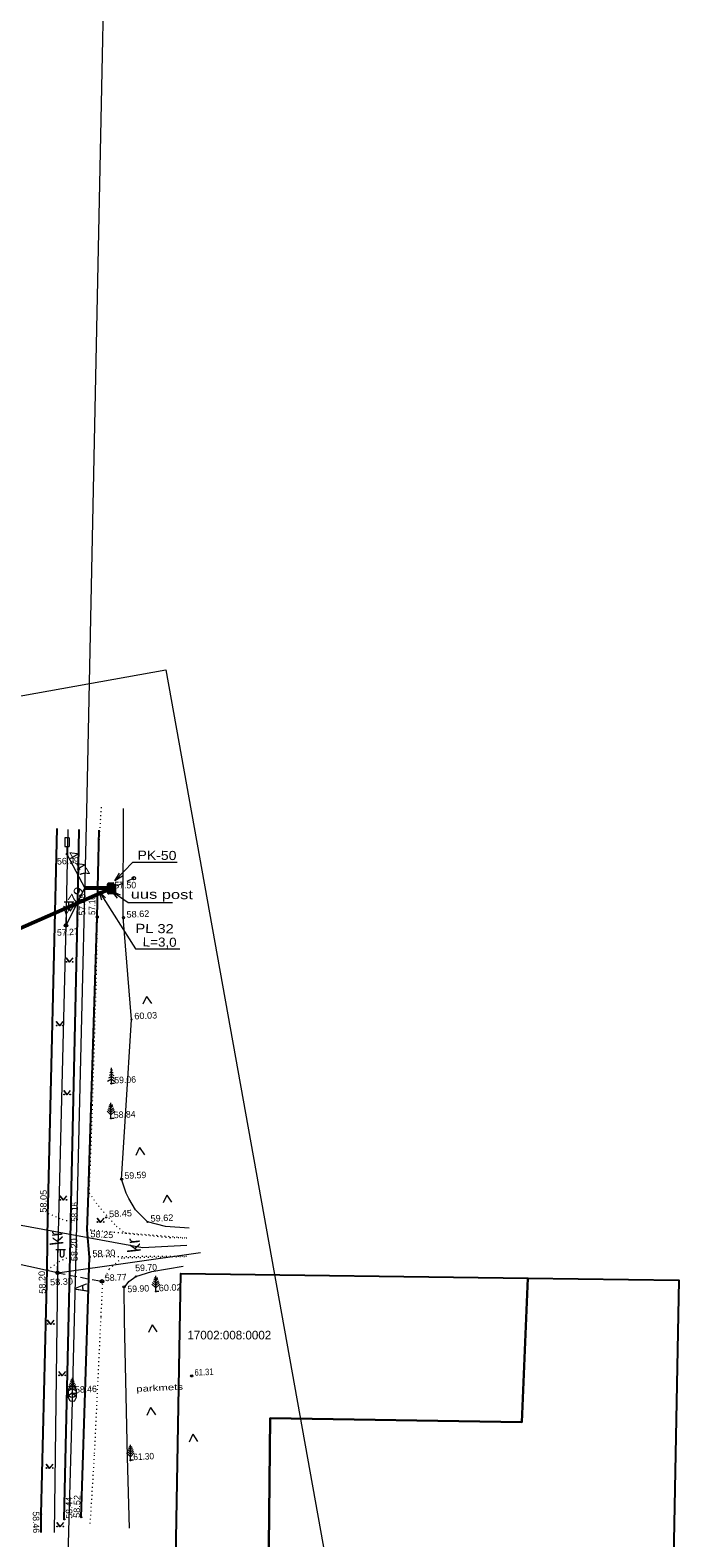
# Model space of a CAD drawing. Extents: x 641063 to 641519, y 6456540 to 6457208.
# Drawn here: x 641412.7 to 641487.5, y 6456675.1 to 6456849.2 of the extents above; entities that cross this region are included whole.
import ezdxf
from ezdxf.enums import TextEntityAlignment as Align

# ---------------------------------------------------------------- set-up
doc = ezdxf.new("R2010")
doc.units = 0
doc.header["$LTSCALE"] = 0.3
for name, pattern in [('DOTTED', [1.5, 0.3, -1.2]), ('LONG_DASH_SHORT_DASH', [9.9, 6, -1.2, 1.5, -1.2]), ('MEDIUM_DASHED', [4.5, 3, -1.5])]:
    doc.linetypes.add(name, pattern=pattern)
for name, color, linetype, lineweight in [('11', 7, 'Continuous', 13), ('14', 7, 'Continuous', 13), ('16', 7, 'Continuous', 13), ('17', 7, 'Continuous', 13), ('20', 7, 'Continuous', 13), ('26', 7, 'Continuous', 13), ('30', 7, 'Continuous', 25), ('40', 7, 'Continuous', 25), ('41', 7, 'Continuous', 13), ('42', 7, 'Continuous', 13), ('44', 7, 'Continuous', 13), ('59', 7, 'Continuous', 13), ('61', 7, 'Continuous', 13), ('62', 7, 'Continuous', 13)]:
    doc.layers.add(name, color=color, linetype=linetype, lineweight=lineweight)
doc.layers.add('58', color=7, linetype='Continuous')

msp = doc.modelspace()

# ---------------------------------------------------------------- hatches: boundary and pattern name
at = {"layer": '26'}
for points in [[(641422.04, 6456750.287, 1), (641422.039, 6456750.348, 1)], [(641422.185, 6456750.12, 1), (641421.895, 6456750.12, 1)], [(641422.048, 6456749.888, 1), (641422.046, 6456749.947, 1)]]:
    msp.add_hatch(color=256, dxfattribs=at).paths.add_polyline_path(points)

# ---------------------------------------------------------------- linework, layer by layer
at = {"layer": '11'}
msp.add_lwpolyline([(641430.74, 6456708.88), (641425.62, 6456708.61), (641407.84, 6456711.88), (641401.98, 6456713.05), (641383.52, 6456717.54), (641366.74, 6456721.76), (641329.2, 6456714.51), (641309.57, 6456710.68), (641294.84, 6456707.66), (641275.31, 6456703.84), (641256.8, 6456699.92), (641248.6, 6456698.34), (641235.29, 6456695.03), (641225.53, 6456691.61), (641219.84, 6456687.82), (641212.57, 6456679.99), (641190.38, 6456651.06), (641173.42, 6456629.08), (641156.36, 6456607.31), (641144.54, 6456592.49)], dxfattribs=at)
at = {"layer": '14'}
for q in [(641432.31, 6456708.08), (641415.43, 6456675.77)]:
    msp.add_line((641415.84, 6456705.74), q, dxfattribs=at)
for points in [[(641415.84, 6456705.74), (641416.81, 6456745.85), (641417.04, 6456756.9)], [(641415.84, 6456705.74), (641364.14, 6456717.18), (641358.48, 6456725.41)]]:
    msp.add_lwpolyline(points, dxfattribs=at)
at = {"layer": '16'}
msp.add_line((641417.52, 6456691.85), (641417.94, 6456691.58), dxfattribs=at)
at = {"layer": '16', "lineweight": 53}
msp.add_lwpolyline([(641422.04, 6456750.12), (641393, 6456737.35), (641367.18, 6456725.93), (641327.06, 6456717.04), (641286.25, 6456708.78), (641229.33, 6456701.96), (641192.51, 6456665.94), (641141.33, 6456648.16), (641118.76, 6456634.57)], dxfattribs=at)
at = {"layer": '16'}
msp.add_lwpolyline([(641417.52, 6456692.35), (641417.52, 6456691.85), (641417.1, 6456691.58)], dxfattribs=at)
msp.add_circle((641417.52, 6456691.85), 0.5, dxfattribs=at)
at = {"layer": '17', "lineweight": 53}
msp.add_line((641422.04, 6456750.12), (641418.99, 6456750.12), dxfattribs=at)
at = {"layer": '17'}
for points in [[(641422.91, 6456939.66), (641422.91, 6456939.16), (641419.19, 6456758.98), (641418.45, 6456728.84), (641417.92, 6456706.43), (641417.57, 6456692.7), (641417.53, 6456692.35), (641417.52, 6456691.85)], [(641417.52, 6456691.85), (641417.51, 6456691.35), (641417.5, 6456690.91), (641417.11, 6456675.93), (641415.69, 6456620.91), (641415.66, 6456619.79)]]:
    msp.add_lwpolyline(points, dxfattribs=at)
at = {"layer": '17', "linetype": 'LONG_DASH_SHORT_DASH'}
msp.add_lwpolyline([(641417.33, 6456692.71), (641417.78, 6456692.7), (641417.99, 6456692.24), (641417.98, 6456691.35), (641417.74, 6456690.9), (641417.29, 6456690.91), (641417.08, 6456691.36), (641417.1, 6456692.26)], close=True, dxfattribs=at)
at = {"layer": '20'}
for p, q in [((641416.61, 6456748.54), (641417.71, 6456748.54)), ((641416.81, 6456748.54), (641416.81, 6456746.04)), ((641417.11, 6456748.54), (641417.11, 6456747.84)), ((641417.51, 6456748.54), (641417.51, 6456747.84)), ((641415.64, 6456708.44), (641416.74, 6456708.44)), ((641415.84, 6456708.44), (641415.84, 6456705.94)), ((641416.14, 6456708.44), (641416.14, 6456707.74)), ((641416.54, 6456708.44), (641416.54, 6456707.74))]:
    msp.add_line(p, q, dxfattribs=at)
for centre in [(641416.81, 6456745.84), (641415.84, 6456705.74)]:
    msp.add_circle(centre, 0.2, dxfattribs=at)
for centre in [(641417.31, 6456747.84), (641416.34, 6456707.74)]:
    msp.add_arc(centre, 0.2, 179.93931, 0.0607, dxfattribs=at)
at = {"layer": '26'}
for p, q in [((641417.17, 6456755.93), (641417.17, 6456754.93)), ((641416.67, 6456754.93), (641417.17, 6456754.93)), ((641416.92, 6456754.93), (641416.92, 6456754.18))]:
    msp.add_line(p, q, dxfattribs=at)
at = {"layer": '26', "linetype": 'MEDIUM_DASHED'}
for p, q in [((641424.64, 6456751.28), (641422.04, 6456750.12)), ((641415.84, 6456705.74), (641420.96, 6456704.76))]:
    msp.add_line(p, q, dxfattribs=at)
at = {"layer": '26'}
msp.add_lwpolyline([(641417.17, 6456755.93), (641416.67, 6456755.93), (641416.67, 6456754.93)], dxfattribs=at)
at = {"layer": '26', "lineweight": 53}
msp.add_lwpolyline([(641422.34, 6456750.62), (641422.35, 6456749.62), (641421.75, 6456749.61), (641421.74, 6456750.61)], close=True, dxfattribs=at)
at = {"layer": '26'}
for centre, radius in [((641416.92, 6456754.08), 0.1), ((641424.64, 6456751.28), 0.2), ((641422.04, 6456750.12), 0.145), ((641420.96, 6456704.75), 0.2)]:
    msp.add_circle(centre, radius, dxfattribs=at)
at = {"layer": '26', "lineweight": 53}
for centre in [(641422.039, 6456750.317), (641422.047, 6456749.918)]:
    msp.add_circle(centre, 0.03, dxfattribs=at)
at = {"layer": '30'}
for p, q in [((641414.74, 6456713.62), (641415.78, 6456757.01)), ((641413.94, 6456675.77), (641413.93, 6456677.87))]:
    msp.add_line(p, q, dxfattribs=at)
at = {"layer": '30', "linetype": 'DOTTED', "lineweight": 13}
msp.add_line((641430.72, 6456707.64), (641419.53, 6456707.56), dxfattribs=at)
at = {"layer": '30'}
for points in [[(641417.42, 6456713.74), (641418.13, 6456746.47), (641418.34, 6456756.92)], [(641419.36, 6456713.83), (641420.41, 6456746.81), (641420.62, 6456756.84)], [(641418.57, 6456677.53), (641419.53, 6456707.56), (641419.26, 6456710.7), (641419.36, 6456713.83)], [(641413.93, 6456677.87), (641414.65, 6456706.05), (641414.72, 6456712.59), (641414.74, 6456713.62)], [(641416.61, 6456677.29), (641417.3, 6456707.65), (641417.37, 6456711.6), (641417.42, 6456713.74)]]:
    msp.add_lwpolyline(points, dxfattribs=at)
at = {"layer": '30', "linetype": 'DOTTED', "lineweight": 13}
for points in [[(641417.37, 6456711.6), (641416.13, 6456711.96), (641414.72, 6456712.59)], [(641430.75, 6456709.75), (641428.85, 6456709.77), (641419.26, 6456710.7)], [(641414.65, 6456706.05), (641416, 6456707.03), (641417.3, 6456707.65)]]:
    msp.add_lwpolyline(points, dxfattribs=at)
at = {"layer": '40'}
for points in [[(641428.79, 6456633.46), (641430.06, 6456705.67), (641470.07, 6456705.14), (641469.36, 6456688.51), (641440.34, 6456688.97), (641439.78, 6456633.71)], [(641470.07, 6456705.14), (641487.48, 6456704.9), (641486.12, 6456634.62), (641439.78, 6456633.71), (641440.34, 6456688.97), (641469.36, 6456688.51)]]:
    msp.add_lwpolyline(points, close=True, dxfattribs=at)
at = {"layer": '41'}
for p, q in [((641426.09, 6456737.65), (641425.66, 6456736.75)), ((641426.09, 6456737.65), (641426.65, 6456736.83)), ((641425.3, 6456720.19), (641424.87, 6456719.29)), ((641425.3, 6456720.19), (641425.86, 6456719.37)), ((641428.43, 6456714.7), (641428, 6456713.8)), ((641428.43, 6456714.7), (641428.99, 6456713.88)), ((641426.74, 6456699.74), (641426.31, 6456698.84)), ((641426.74, 6456699.74), (641427.3, 6456698.92)), ((641426.57, 6456690.18), (641426.14, 6456689.28)), ((641426.57, 6456690.18), (641427.13, 6456689.36)), ((641431.43, 6456687.1), (641431, 6456686.2)), ((641431.43, 6456687.1), (641431.99, 6456686.28))]:
    msp.add_line(p, q, dxfattribs=at)
at = {"layer": '42', "linetype": 'DOTTED'}
for points in [[(641420.86, 6456759.48), (641420.54, 6456754.5), (641420.25, 6456738.98), (641419.83, 6456725.1), (641419.46, 6456714.94), (641420.82, 6456713.11), (641422.6, 6456711.14), (641423.59, 6456710.34), (641424.01, 6456710.34), (641430.62, 6456709.78)], [(641430.48, 6456707.58), (641423.25, 6456707.44), (641421.75, 6456706.12), (641421, 6456704.44), (641420.81, 6456700.59), (641420.06, 6456684.7), (641419.55, 6456676.51)]]:
    msp.add_lwpolyline(points, dxfattribs=at)
at = {"layer": '42'}
for points in [[(641431.01, 6456710.88), (641428.3, 6456711.1), (641426.22, 6456711.61), (641424.81, 6456712.99), (641424.04, 6456714.3), (641423.73, 6456714.94), (641423.22, 6456716.56), (641423.71, 6456724.45), (641424.36, 6456734.98), (641423.41, 6456746.78), (641423.45, 6456759.34)], [(641424.13, 6456676.27), (641423.9, 6456684.46), (641423.76, 6456691.58), (641423.55, 6456700.25), (641423.51, 6456704.02), (641424.04, 6456704.74), (641424.87, 6456705.3), (641426.71, 6456705.89), (641430.32, 6456706.5)]]:
    msp.add_lwpolyline(points, dxfattribs=at)
at = {"layer": '44'}
for p, q in [((641417.22, 6456741.58), (641416.82, 6456742.08)), ((641416.09, 6456734.24), (641415.69, 6456734.74)), ((641422.04, 6456728.08), (641421.61, 6456727.84)), ((641422.04, 6456728.39), (641421.7, 6456728.2)), ((641422.04, 6456728.66), (641421.77, 6456728.51)), ((641422.04, 6456728.93), (641421.85, 6456728.82)), ((641422.04, 6456729.2), (641421.92, 6456729.14)), ((641422.04, 6456729.2), (641422.16, 6456729.14)), ((641422.04, 6456728.93), (641422.23, 6456728.82)), ((641422.04, 6456728.66), (641422.31, 6456728.51)), ((641422.04, 6456728.39), (641422.38, 6456728.2)), ((641422.04, 6456728.08), (641422.47, 6456727.84)), ((641416.94, 6456726.27), (641416.54, 6456726.77)), ((641421.99, 6456723.96), (641421.54, 6456724.41)), ((641421.99, 6456724.24), (641421.62, 6456724.6)), ((641421.99, 6456724.5), (641421.7, 6456724.8)), ((641421.99, 6456724.78), (641421.76, 6456725)), ((641421.99, 6456725), (641421.82, 6456725.16)), ((641421.99, 6456725), (641422.16, 6456725.16)), ((641421.99, 6456724.78), (641422.22, 6456725)), ((641421.99, 6456724.5), (641422.28, 6456724.8)), ((641421.99, 6456724.24), (641422.36, 6456724.6)), ((641421.99, 6456723.96), (641422.44, 6456724.41)), ((641416.51, 6456714.11), (641416.11, 6456714.61)), ((641420.8, 6456711.56), (641420.4, 6456712.06)), ((641427.17, 6456705.03), (641427, 6456705.2)), ((641427.17, 6456705.03), (641427.34, 6456705.2)), ((641427.17, 6456704), (641426.72, 6456704.44)), ((641427.17, 6456704.26), (641426.8, 6456704.64)), ((641427.17, 6456704.54), (641426.88, 6456704.83)), ((641427.17, 6456704.8), (641426.94, 6456705.03)), ((641427.17, 6456704.8), (641427.4, 6456705.03)), ((641427.17, 6456704.54), (641427.46, 6456704.83)), ((641427.17, 6456704.26), (641427.54, 6456704.64)), ((641427.17, 6456704), (641427.62, 6456704.44)), ((641415.05, 6456699.79), (641414.65, 6456700.29)), ((641416.37, 6456693.86), (641415.97, 6456694.36)), ((641417.54, 6456692.74), (641417.24, 6456693.04)), ((641417.54, 6456693.02), (641417.32, 6456693.24)), ((641417.54, 6456693.24), (641417.38, 6456693.4)), ((641417.54, 6456693.24), (641417.7, 6456693.4)), ((641417.54, 6456693.02), (641417.76, 6456693.24)), ((641417.54, 6456692.74), (641417.84, 6456693.04)), ((641417.54, 6456692.2), (641417.1, 6456692.65)), ((641417.54, 6456692.48), (641417.17, 6456692.84)), ((641417.54, 6456692.48), (641417.91, 6456692.84)), ((641417.54, 6456692.2), (641417.98, 6456692.65)), ((641424.24, 6456684.5), (641423.8, 6456684.95)), ((641424.24, 6456684.78), (641423.87, 6456685.14)), ((641424.24, 6456685.04), (641423.94, 6456685.34)), ((641424.24, 6456685.32), (641424.02, 6456685.54)), ((641424.24, 6456685.54), (641424.08, 6456685.7)), ((641424.24, 6456685.54), (641424.4, 6456685.7)), ((641424.24, 6456685.32), (641424.46, 6456685.54)), ((641424.24, 6456685.04), (641424.54, 6456685.34)), ((641424.24, 6456684.78), (641424.61, 6456685.14)), ((641424.24, 6456684.5), (641424.68, 6456684.95)), ((641414.92, 6456683.16), (641414.52, 6456683.66)), ((641416.14, 6456676.42), (641415.74, 6456676.92))]:
    msp.add_line(p, q, dxfattribs=at)
for points in [[(641416.82, 6456742.08), (641417.22, 6456741.58), (641417.62, 6456742.08)], [(641415.68, 6456734.74), (641416.09, 6456734.24), (641416.49, 6456734.74)], [(641422.4, 6456727.58), (641422.04, 6456727.58), (641422.04, 6456729.38)], [(641416.54, 6456726.78), (641416.94, 6456726.27), (641417.34, 6456726.77)], [(641422.35, 6456723.56), (641421.99, 6456723.56), (641421.99, 6456725.36)], [(641416.1, 6456714.62), (641416.51, 6456714.11), (641416.91, 6456714.61)], [(641420.4, 6456712.06), (641420.8, 6456711.56), (641421.2, 6456712.06)], [(641427.53, 6456703.59), (641427.17, 6456703.59), (641427.17, 6456705.39)], [(641414.64, 6456700.3), (641415.05, 6456699.79), (641415.45, 6456700.29)], [(641415.96, 6456694.36), (641416.37, 6456693.86), (641416.77, 6456694.36)], [(641417.9, 6456691.8), (641417.54, 6456691.8), (641417.54, 6456693.6)], [(641424.6, 6456684.1), (641424.24, 6456684.1), (641424.24, 6456685.9)], [(641414.52, 6456683.66), (641414.92, 6456683.16), (641415.32, 6456683.66)], [(641415.74, 6456676.92), (641416.14, 6456676.42), (641416.54, 6456676.92)]]:
    msp.add_lwpolyline(points, dxfattribs=at)
for centre in [(641416.865, 6456741.625), (641417.575, 6456741.625), (641415.735, 6456734.285), (641416.445, 6456734.285), (641416.585, 6456726.315), (641417.295, 6456726.315), (641416.155, 6456714.155), (641416.865, 6456714.155), (641420.445, 6456711.605), (641421.155, 6456711.605), (641414.695, 6456699.835), (641415.405, 6456699.835), (641416.015, 6456693.905), (641416.725, 6456693.905), (641414.565, 6456683.205), (641415.275, 6456683.205), (641415.785, 6456676.465), (641416.495, 6456676.465)]:
    msp.add_circle(centre, 0.045, dxfattribs=at)
at = {"layer": '59'}
for centre in [(641420.41, 6456746.81), (641423.44, 6456746.73), (641423.22, 6456716.55), (641423.49, 6456704.12), (641431.3, 6456693.84)]:
    msp.add_circle(centre, 0.125, dxfattribs=at)
at = {"layer": '61'}
for p in [(641416.92, 6456754.08), (641416.81, 6456745.85)]:
    msp.add_line(p, (641418.99, 6456750.12), dxfattribs=at)
msp.add_lwpolyline([(641093.55, 6456715.2), (641428.31, 6456775.34), (641452.08, 6456643.02), (641117.32, 6456582.88)], close=True, dxfattribs=at)
for points in [[(641422.45, 6456750.98), (641424.52, 6456753.13), (641429.62, 6456753.13)], [(641423.33, 6456751.52), (641422.45, 6456750.98), (641422.97, 6456751.87)], [(641420.62, 6456749.74), (641424.84, 6456743.13), (641429.94, 6456743.13)], [(641420.94, 6456748.76), (641420.62, 6456749.74), (641421.36, 6456749.02)], [(641422.09, 6456749.78), (641423.98, 6456748.5), (641429.08, 6456748.5)], [(641422.74, 6456748.98), (641422.09, 6456749.78), (641423.04, 6456749.38)]]:
    msp.add_lwpolyline(points, dxfattribs=at)
at = {"layer": '62'}
for centre in [(641416.92, 6456754.08), (641422.04, 6456750.12), (641416.81, 6456745.84), (641418.13, 6456746.47), (641424.36, 6456734.98), (641422.04, 6456727.58), (641421.99, 6456723.56), (641414.72, 6456712.59), (641421.44, 6456712.14), (641417.37, 6456711.6), (641419.26, 6456710.7), (641426.22, 6456711.61), (641417.3, 6456707.65), (641419.53, 6456707.56), (641414.65, 6456706.05), (641415.84, 6456705.74), (641424.87, 6456705.31), (641420.96, 6456704.75), (641427.17, 6456703.59), (641431.3, 6456693.84), (641417.52, 6456691.85), (641424.24, 6456684.1), (641413.93, 6456677.87), (641416.61, 6456677.29), (641418.57, 6456677.53)]:
    msp.add_circle(centre, 0.0625, dxfattribs=at)

# ---------------------------------------------------------------- texts
at = {"layer": '30'}
for p in [(641416.424, 6456709.831), (641425.354, 6456709.001)]:
    msp.add_text('kr', height=1.5, rotation=96.403, dxfattribs=at).set_placement(p, align=Align.CENTER)
at = {"layer": '30', "width": 0.75}
msp.add_text('A', height=1.5, rotation=96.403, dxfattribs=at).set_placement((641419.255, 6456704.051), align=Align.CENTER)
at = {"layer": '58'}
msp.add_text('17002:008:0002', height=1, dxfattribs=at).set_placement((641435.64, 6456698.05), align=Align.CENTER)
at = {"layer": '59'}
for s, height, rotation, p in [('56.99', 0.75, 2.563, (641415.79, 6456752.85)), ('57.08', 0.7499, 89.165, (641419.03, 6456746.97)), ('57.27', 0.75, 2.563, (641415.78, 6456744.64)), ('59.06', 0.75, 2.563, (641422.39, 6456727.59)), ('58.84', 0.75, 2.563, (641422.34, 6456723.58)), ('59.59', 0.75, 2.563, (641423.57, 6456716.57)), ('58.77', 0.75, 2.563, (641421.31, 6456704.77)), ('59.70', 0.75, 2.563, (641424.81, 6456705.91)), ('59.90', 0.75, 2.563, (641423.9, 6456703.48)), ('58.46', 0.75, 2.563, (641417.87, 6456691.87)), ('58.44', 0.75, 90.473, (641417.55, 6456677.37)), ('58.46', 0.75, 270.707, (641412.97, 6456678.2))]:
    msp.add_text(s, height=height, rotation=rotation, dxfattribs=at).set_placement(p)
msp.add_text('57.50', height=0.75, dxfattribs=at).set_placement((641422.39, 6456750.12))
for s, height, rotation, width, p in [('57.10', 0.75, 89.658, 0.9, (641420.18, 6456747.04)), ('58.62', 0.75, 2.563, 1.05, (641423.8, 6456746.72)), ('60.03', 0.75, 2.563, 1.05, (641424.7, 6456734.99)), ('58.05', 0.75, 89.303, 1.05, (641414.56, 6456712.68)), ('58.16', 0.75, 89.806, 0.9, (641418.17, 6456711.64)), ('58.45', 0.75, 2.563, 1.05, (641421.79, 6456712.15)), ('59.62', 0.75, 2.563, 1.05, (641426.57, 6456711.63)), ('58.25', 0.7499, 357.183, 1.05, (641419.61, 6456709.86)), ('58.20', 0.75, 90.779, 1.05, (641418.15, 6456707.09)), ('58.30', 0.75, 2.563, 1.05, (641419.88, 6456707.57)), ('58.20', 0.75, 92.563, 1.05, (641414.49, 6456703.34)), ('58.30', 0.75, 2.563, 1.05, (641414.99, 6456704.28)), ('60.02', 0.75, 2.563, 1.05, (641427.52, 6456703.6)), ('61.31', 0.75, 2.563, 0.8, (641431.65, 6456693.86)), ('61.30', 0.75, 2.563, 0.95, (641424.59, 6456684.11)), ('58.52', 0.75, 88.749, 1.05, (641418.41, 6456677.45))]:
    msp.add_text(s, height=height, rotation=rotation, dxfattribs=dict(at, width=width)).set_placement(p)
at = {"layer": '61'}
for s, height, rotation, width, p in [('4,47', 1.05, 300.937, 1.25, (641416.97, 6456754.14)), ('PK-50', 1.05, 359.334, 1.15, (641425.05, 6456753.43)), ('4,79', 1.05, 57.262, 1.3, (641417.02, 6456746.89)), ('uus post', 1.05, 359.334, 1.35, (641424.27, 6456748.94)), ('PL 32', 1.05, 359.334, 1.2, (641424.82, 6456744.98)), ('L=3,0', 1.05, 359.334, 1.1, (641425.65, 6456743.41)), ('parkmets', 0.7, 2.739, 1.4, (641424.93, 6456691.99))]:
    msp.add_text(s, height=height, rotation=rotation, dxfattribs=dict(at, width=width)).set_placement(p)

doc.saveas('drawing.dxf')
